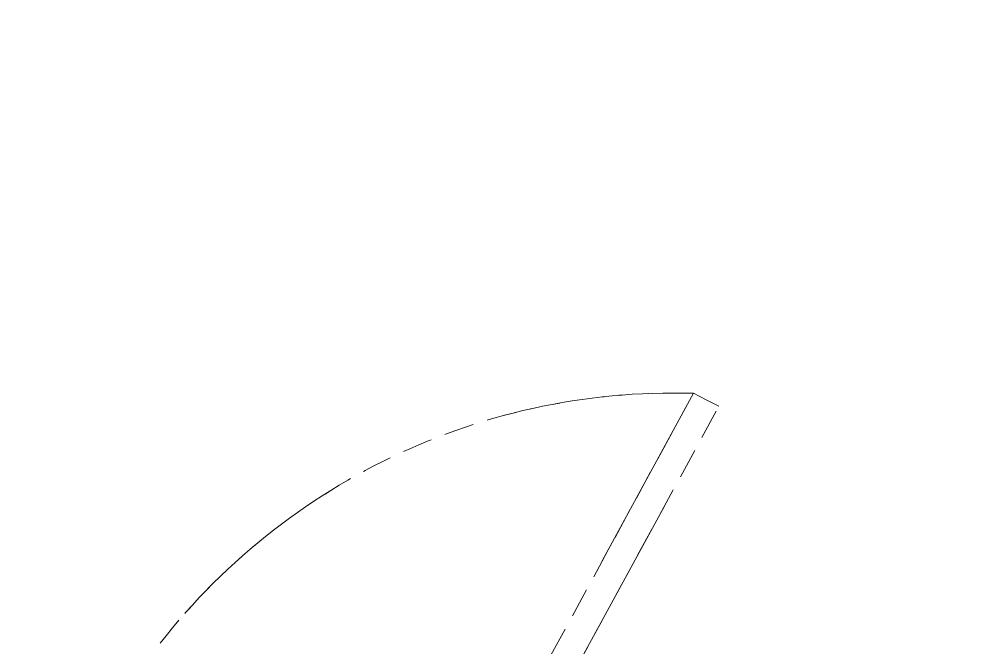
# Model space of a CAD drawing. Header units: centimetres. Extents: x 394264 to 551709, y 50011 to 59011.
# Drawn here: x 510707.5 to 511107.5, y 52900.2 to 53163.9 of the extents above; entities that cross this region are included whole.
import ezdxf

# ---------------------------------------------------------------- set-up
doc = ezdxf.new("R2010")
doc.units = ezdxf.units.CM
for name, pattern in [('DASHDOT', [25.4, 12.7, -6.35, 0, -6.35]), ('DASHED', [4, 2, -2]), ('HIDDEN2', [0.1875, 0.125, -0.0625])]:
    doc.linetypes.add(name, pattern=pattern)
doc.layers.get('0').update_dxf_attribs({"lineweight": 9})
for name, color, linetype, lineweight in [('0-KRCN-MİMARİ-220526', 8, 'Continuous', 9), ('A_Aks', 30, 'DASHDOT', 9), ('TF_Cihaz', 20, 'Continuous', 13), ('TF_Mobilya', 142, 'Continuous', 9)]:
    doc.layers.add(name, color=color, linetype=linetype, lineweight=lineweight)

# ---------------------------------------------------------------- blocks, each defined once
blk = doc.blocks.new('a_aks')
at = {"layer": 'A_Aks', "color": 8, "ltscale": 200}
for p, q in [((6080, 5308.05), (6080, -831.11)), ((6480, 5308.05), (6480, -831.11))]:
    blk.add_line(p, q, dxfattribs=at)
blk = doc.blocks.new('mimari_yeni_durum')
at = {"layer": 'A_Aks', "color": 8}
blk.add_blockref('a_aks', (0, 0), dxfattribs=at)
blk = doc.blocks.new('kombine_altyapı')
at = {"color": 8, "linetype": 'DASHED', "ltscale": 40}
for p, q in [((6362.76, 744.62), (6295.57, 621.04)), ((6368.11, 741.92), (6362.76, 744.62)), ((6373.47, 739.22), (6368.11, 741.92)), ((6312.46, 627.35), (6373.47, 739.22))]:
    blk.add_line(p, q, dxfattribs=at)
blk.add_arc((6354.42, 471.41), 273.34, 88.2524, 144.7151, dxfattribs=at)
at = {"layer": 'TF_Cihaz', "color": 8, "linetype": 'HIDDEN2', "ltscale": 100}
for p, q in [((6362.76, 744.62), (6295.57, 621.04)), ((6368.11, 741.92), (6362.76, 744.62)), ((6373.47, 739.22), (6368.11, 741.92)), ((6312.46, 627.35), (6373.47, 739.22))]:
    blk.add_line(p, q, dxfattribs=at)
blk.add_arc((6354.42, 471.41), 273.34, 88.2524, 144.7151, dxfattribs=at)
blk = doc.blocks.new('A$C9e52caec')
at = {"color": 8}
blk.add_blockref('mimari_yeni_durum', (0, 0), dxfattribs=at)
at = {"layer": 'TF_Mobilya', "color": 8}
blk.add_blockref('kombine_altyapı', (0, 0), dxfattribs=at)

msp = doc.modelspace()

# ---------------------------------------------------------------- block references
at = {"layer": '0-KRCN-MİMARİ-220526', "rotation": 359.999999999997}
msp.add_blockref('A$C9e52caec', (504627.51, 52262.37, 74), dxfattribs=at)

doc.saveas('drawing.dxf')
